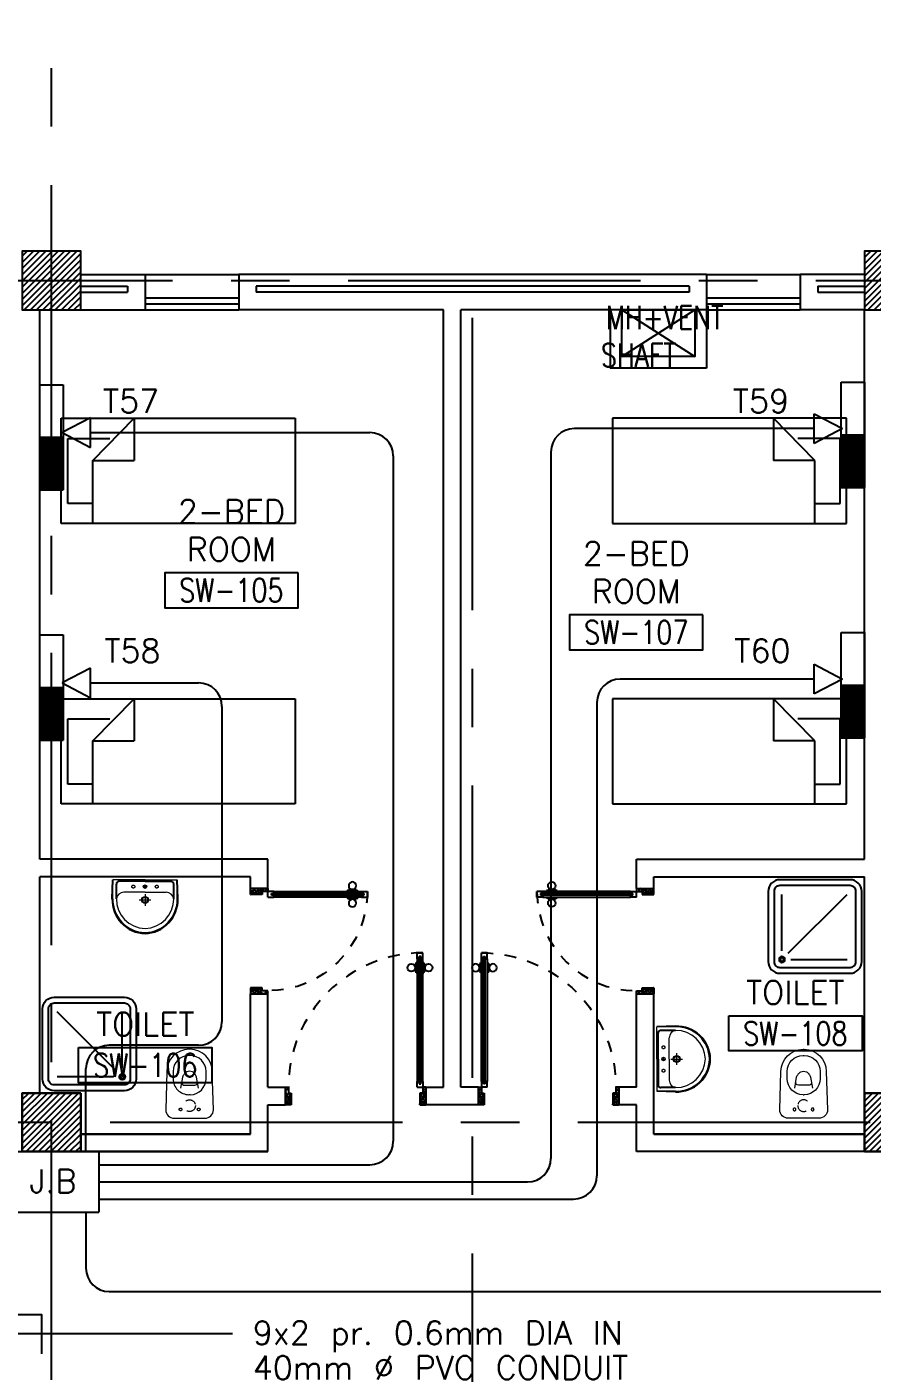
# Model space of a CAD drawing. Extents: x -0.7 to 93.2, y -1.5 to 78.
# Drawn here: x 57.27 to 64.5, y 54.89 to 66.39 of the extents above; entities that cross this region are included whole.
import ezdxf
from ezdxf.enums import TextEntityAlignment as Align

# ---------------------------------------------------------------- set-up
doc = ezdxf.new("R2010")
doc.units = 0
doc.header["$MEASUREMENT"] = 0
doc.header["$PDMODE"] = 34
for name, pattern in [('CENTERX2', [4, 2.5, -0.5, 0.5, -0.5]), ('DASHED', [0.75, 0.5, -0.25]), ('HIDDEN', [0.375, 0.25, -0.125]), ('HIDDEN2', [0.1875, 0.125, -0.0625])]:
    doc.linetypes.add(name, pattern=pattern)
doc.layers.get('0').update_dxf_attribs({"color": 11, "linetype": 'CONTINUOUS'})
doc.layers.get('DEFPOINTS').update_dxf_attribs({"color": 11, "linetype": 'CONTINUOUS'})
for name, color, linetype in [('AX-DIM', 11, 'CONTINUOUS'), ('AXES', 11, 'CENTERX2'), ('COL', 11, 'CONTINUOUS'), ('DOOR', 11, 'CONTINUOUS'), ('E-TEL', 4, 'CONTINUOUS'), ('E-TEXT', 2, 'CONTINUOUS'), ('E-WIRE', 4, 'CONTINUOUS'), ('FIX', 11, 'CONTINUOUS'), ('FUR', 11, 'CONTINUOUS'), ('HAT', 11, 'CONTINUOUS'), ('INSUL', 11, 'CONTINUOUS'), ('RM-BOX', 11, 'CONTINUOUS'), ('RM-NAME', 11, 'CONTINUOUS'), ('RM-NO', 11, 'CONTINUOUS'), ('SHAFT', 11, 'CONTINUOUS'), ('WALL', 11, 'CONTINUOUS'), ('WIN', 11, 'CONTINUOUS')]:
    doc.layers.add(name, color=color, linetype=linetype)
doc.styles.add('ROMANS', font='ROMANS.shx', dxfattribs={"width": 0.6})
doc.styles.get("Standard").update_dxf_attribs({"font": 'TXT.shx'})
doc.dimstyles.new('STANDARD in', dxfattribs={"dimtxt": 0.24, "dimasz": 0.1, "dimexe": 0.07, "dimexo": 0.05, "dimgap": 0.05, "dimtad": 1, "dimdec": 0, "dimlfac": 1000, "dimzin": 0, "dimdsep": 46, "dimtxsty": 'ROMANS', "dimblk": 'ARCHTICK', "dimcen": 0.05, "dimdle": 0.05, "dimclrd": 7, "dimclre": 7, "dimclrt": 2, "dimadec": 0, "dimazin": 0, "dimtfac": 1, "dimtdec": 0, "dimtmove": 2, "dimatfit": 3, "dimldrblk": 'ARCHTICK', "dimfxl": 0, "dimtolj": 1, "dimtzin": 0, "dimarcsym": 0})

# ---------------------------------------------------------------- blocks, each defined once
blk = doc.blocks.new('_ARCHTICK')
at = {"color": 0, "linetype": 'ByBlock', "const_width": 0.15}
blk.add_lwpolyline([(-0.5, -0.5), (0.5, 0.5)], dxfattribs=at)
blk = doc.blocks.new('*D106')
at = {"layer": 'AX-DIM', "color": 7, "lineweight": -2, "ltscale": 0.3}
for p, q in [((8.222, 72.042), (8.222, 76.718)), ((82.932, 64.52), (82.932, 76.718)), ((8.172, 76.648), (82.982, 76.648))]:
    blk.add_line(p, q, dxfattribs=at)
at = {"layer": 'DEFPOINTS', "color": 0, "ltscale": 0.3}
for p in [(82.932, 76.648), (8.222, 71.992), (82.932, 64.47)]:
    blk.add_point(p, dxfattribs=at)
at = {"layer": 'AX-DIM', "color": 7, "lineweight": -2, "ltscale": 0.3, "xscale": 0.1, "yscale": 0.1, "zscale": 0.1, "rotation": 180}
blk.add_blockref('_ARCHTICK', (8.222, 76.648), dxfattribs=at)
at = {"layer": 'AX-DIM', "color": 7, "lineweight": -2, "ltscale": 0.3, "xscale": 0.1, "yscale": 0.1, "zscale": 0.1}
blk.add_blockref('_ARCHTICK', (82.932, 76.648), dxfattribs=at)
at = {"layer": 'AX-DIM', "color": 2, "ltscale": 0.3, "insert": (45.577, 76.818), "char_height": 0.24, "attachment_point": 5, "style": 'ROMANS'}
blk.add_mtext('\\A1;74710', dxfattribs=at)
blk = doc.blocks.new('*X49')
at = {"color": 0}
for p, q in [((227929, 169910), (228408, 170390)), ((227929, 169963), (228355, 170390)), ((227929, 170017), (228302, 170390)), ((227929, 170070), (228249, 170390)), ((227929, 170123), (228196, 170390)), ((227929, 170176), (228143, 170390)), ((227929, 170229), (228090, 170390)), ((227929, 170282), (228037, 170390)), ((227929, 170335), (227984, 170390)), ((227961, 169890), (228429, 170357)), ((228014, 169890), (228429, 170304)), ((228067, 169890), (228429, 170251)), ((228120, 169890), (228429, 170198)), ((228173, 169890), (228429, 170145)), ((228226, 169890), (228429, 170092)), ((228279, 169890), (228429, 170039)), ((228332, 169890), (228429, 169986)), ((228385, 169890), (228429, 169933))]:
    blk.add_line(p, q, dxfattribs=at)
blk = doc.blocks.new('COL50')
at = {"layer": 'COL'}
blk.add_lwpolyline([(-250, 250), (-250, -250), (250, -250), (250, 250)], close=True, dxfattribs=at)
blk = doc.blocks.new('*X48')
at = {"color": 0}
for p, q in [((227929, 177123), (228395, 177590)), ((227929, 177176), (228342, 177590)), ((227929, 177229), (228289, 177590)), ((227929, 177282), (228236, 177590)), ((227929, 177335), (228183, 177590)), ((227929, 177388), (228130, 177590)), ((227929, 177441), (228077, 177590)), ((227929, 177494), (228024, 177590)), ((227929, 177547), (227971, 177590)), ((227948, 177090), (228429, 177570)), ((228001, 177090), (228429, 177517)), ((228054, 177090), (228429, 177464)), ((228107, 177090), (228429, 177411)), ((228161, 177090), (228429, 177358)), ((228214, 177090), (228429, 177305)), ((228267, 177090), (228429, 177252)), ((228320, 177090), (228429, 177199)), ((228373, 177090), (228429, 177146))]:
    blk.add_line(p, q, dxfattribs=at)
blk = doc.blocks.new('*X50')
at = {"color": 0}
for p, q in [((235129, 169898), (235620, 170390)), ((235129, 169951), (235567, 170390)), ((235129, 170004), (235514, 170390)), ((235129, 170057), (235461, 170390)), ((235129, 170110), (235408, 170390)), ((235129, 170163), (235355, 170390)), ((235129, 170216), (235302, 170390)), ((235129, 170269), (235249, 170390)), ((235129, 170322), (235196, 170390)), ((235129, 170375), (235143, 170390)), ((235173, 169890), (235629, 170345)), ((235226, 169890), (235629, 170292)), ((235279, 169890), (235629, 170239)), ((235332, 169890), (235629, 170186)), ((235385, 169890), (235629, 170133)), ((235439, 169890), (235629, 170080)), ((235492, 169890), (235629, 170027)), ((235545, 169890), (235629, 169974)), ((235598, 169890), (235629, 169921))]:
    blk.add_line(p, q, dxfattribs=at)
blk = doc.blocks.new('*X47')
at = {"color": 0}
for p, q in [((235129, 177110), (235608, 177590)), ((235129, 177163), (235555, 177590)), ((235129, 177217), (235502, 177590)), ((235129, 177270), (235449, 177590)), ((235129, 177323), (235396, 177590)), ((235129, 177376), (235343, 177590)), ((235129, 177429), (235290, 177590)), ((235129, 177482), (235237, 177590)), ((235129, 177535), (235184, 177590)), ((235161, 177090), (235629, 177557)), ((235214, 177090), (235629, 177504)), ((235267, 177090), (235629, 177451)), ((235320, 177090), (235629, 177398)), ((235373, 177090), (235629, 177345)), ((235426, 177090), (235629, 177292)), ((235479, 177090), (235629, 177239)), ((235532, 177090), (235629, 177186)), ((235585, 177090), (235629, 177133))]:
    blk.add_line(p, q, dxfattribs=at)
blk = doc.blocks.new('DOOR100')
at = {"layer": 'DOOR', "color": 0, "linetype": 'ByBlock'}
for p, q in [((-25, 1300), (-75, 1300)), ((-75, 1300), (-25, 1300)), ((-75, 1250), (-75, 1300)), ((-42, 1270), (-58, 1270)), ((-58, 1250), (-58, 1270)), ((-42, 1250), (-42, 1270)), ((-25, 1250), (-25, 1300)), ((-82, 1205), (-91, 1205)), ((-91, 1205), (-91, 1140)), ((-75, 1218), (-82, 1218)), ((-82, 1128), (-82, 1218)), ((-82, 1205), (-82, 1140)), ((-58, 1250), (-75, 1250)), ((-25, 1250), (-42, 1250)), ((-25, 1218), (-18, 1218)), ((-18, 1128), (-18, 1218)), ((-18, 1205), (-9, 1205)), ((-18, 1205), (-18, 1140)), ((-9, 1205), (-9, 1140)), ((-82, 1140), (-91, 1140)), ((-75, 1128), (-82, 1128)), ((-25, 1128), (-18, 1128)), ((-18, 1140), (-9, 1140)), ((-1200, 0), (-1200, 150)), ((-1200, 150), (-1175, 150)), ((-1200, 150), (-1200, 0)), ((-1175, 150), (-1175, 100)), ((-75, 200), (-58, 200)), ((-75, 150), (-75, 200)), ((-75, 150), (-25, 150)), ((-58, 200), (-58, 180)), ((-58, 180), (-42, 180)), ((-42, 200), (-25, 200)), ((-42, 180), (-42, 200)), ((-25, 200), (-25, 150)), ((0, 150), (-25, 150)), ((-25, 150), (-25, 100)), ((0, 150), (0, 0)), ((-1150, 0), (-1200, 0)), ((-1175, 100), (-1150, 100)), ((-1150, 100), (-1150, 0)), ((-50, 100), (-50, 0)), ((-25, 100), (-50, 100)), ((-50, 0), (0, 0))]:
    blk.add_line(p, q, dxfattribs=at)
at = {"layer": 'DOOR', "linetype": 'ByBlock'}
for p, q in [((-75, 1250), (-75, 200)), ((-58, 200), (-58, 1250)), ((-42, 200), (-42, 1250)), ((-25, 200), (-25, 1250)), ((0, 0), (0, 150))]:
    blk.add_line(p, q, dxfattribs=at)
at = {"layer": 'DOOR', "color": 9, "linetype": 'ByBlock'}
for p, q in [((-1150, 0), (-1200, 114)), ((-1150, 0), (-1200, 40)), ((-1150, 0), (-1163, 100)), ((-50, 0), (0, 114)), ((-50, 0), (-37, 100)), ((-50, 0), (0, 40))]:
    blk.add_line(p, q, dxfattribs=at)
at = {"layer": 'DOOR', "color": 0, "linetype": 'ByBlock'}
for centre in [(-124, 1173), (24, 1173)]:
    blk.add_circle(centre, 32.4, dxfattribs=at)
at = {"layer": 'DOOR', "linetype": 'HIDDEN', "ltscale": 0.5}
blk.add_arc((-25, 150), 1150, 90, 180.0001, dxfattribs=at)
at = {"layer": 'DOOR', "color": 9, "linetype": 'ByBlock'}
for centre, radius, start, end in [((-1150, 0), 154, 103.7142, 108.8947), ((-1150, 0), 134, 100.72, 111.8402), ((-50, 0), 134, 68.1598, 79.28), ((-50, 0), 154, 71.1053, 76.2858), ((-1150, 0), 94.4, 90, 121.9818), ((-1150, 0), 74.4, 90, 132.2236), ((-1150, 0), 54.4, 90, 156.7926), ((-1150, 0), 34.4, 90, 180), ((-1150, 0), 14.4, 90, 180), ((-50, 0), 94.4, 58.0182, 90), ((-50, 0), 74.4, 47.7764, 90), ((-50, 0), 54.4, 23.2074, 90), ((-50, 0), 34.4, 0, 90), ((-50, 0), 14.4, 0, 90), ((-50, 0), 114, 64.0838, 77.3774)]:
    blk.add_arc(centre, radius, start, end, dxfattribs=at)
blk = doc.blocks.new('RM1')
at = {"layer": 'RM-BOX'}
blk.add_lwpolyline([(570, -200), (-570, -200), (-570, -500), (570, -500)], close=True, dxfattribs=at)
at = {"layer": 'RM-NAME', "style": 'ROMANS'}
for tag, p in [('ROOMNAME1', (0, 324)), ('ROOMNAME2', (0, 0))]:
    blk.add_attdef(tag, text='', height=200, dxfattribs=at).set_placement(p, align=Align.MIDDLE)
at = {"layer": 'RM-NO', "style": 'ROMANS', "width": 0.8}
blk.add_attdef('ROOMNO', text='', height=200, dxfattribs=at).set_placement((0, -350), align=Align.MIDDLE)
blk = doc.blocks.new('DOOR90')
at = {"layer": 'DOOR', "color": 0, "linetype": 'ByBlock'}
for p, q in [((-150, 0), (-150, -25)), ((-150, 0), (0, 0)), ((0, -50), (0, 0)), ((-1000, -25), (-1000, -75)), ((-1000, -75), (-1000, -25)), ((-950, -25), (-1000, -25)), ((-950, -75), (-1000, -75)), ((-970, -42), (-970, -58)), ((-950, -42), (-970, -42)), ((-950, -58), (-970, -58)), ((-950, -25), (-950, -42)), ((-950, -58), (-950, -75)), ((-918, -25), (-918, -18)), ((-828, -18), (-918, -18)), ((-918, -75), (-918, -82)), ((-828, -82), (-918, -82)), ((-905, -18), (-905, -9)), ((-905, -9), (-840, -9)), ((-905, -18), (-840, -18)), ((-905, -82), (-905, -91)), ((-905, -82), (-840, -82)), ((-905, -91), (-840, -91)), ((-840, -18), (-840, -9)), ((-840, -82), (-840, -91)), ((-828, -25), (-828, -18)), ((-828, -75), (-828, -82)), ((-200, -42), (-200, -25)), ((-200, -25), (-150, -25)), ((-180, -42), (-200, -42)), ((-200, -75), (-200, -58)), ((-200, -58), (-180, -58)), ((-150, -75), (-200, -75)), ((-180, -58), (-180, -42)), ((-150, -75), (-150, -25)), ((-150, -25), (-100, -25)), ((-100, -25), (-100, -50)), ((-100, -50), (0, -50)), ((-150, -900), (-150, -875)), ((-150, -875), (-100, -875)), ((0, -900), (-150, -900)), ((-150, -900), (0, -900)), ((-100, -850), (0, -850)), ((-100, -875), (-100, -850)), ((0, -850), (0, -900))]:
    blk.add_line(p, q, dxfattribs=at)
at = {"layer": 'DOOR', "color": 9, "linetype": 'ByBlock'}
for p, q in [((0, -50), (-114, 0)), ((0, -50), (-40, 0)), ((0, -50), (-100, -37)), ((0, -850), (-114, -900)), ((0, -850), (-100, -863)), ((0, -850), (-40, -900))]:
    blk.add_line(p, q, dxfattribs=at)
at = {"layer": 'DOOR', "linetype": 'ByBlock'}
for p, q in [((-200, -25), (-950, -25)), ((-200, -42), (-950, -42)), ((-200, -58), (-950, -58)), ((-950, -75), (-200, -75))]:
    blk.add_line(p, q, dxfattribs=at)
at = {"layer": 'DOOR', "color": 0, "linetype": 'ByBlock'}
for centre in [(-873, 24), (-873, -124)]:
    blk.add_circle(centre, 32.4, dxfattribs=at)
at = {"layer": 'DOOR', "color": 9, "linetype": 'ByBlock'}
for centre, radius, start, end in [((0, -50), 154, 161.1053, 166.2858), ((0, -50), 134, 158.1598, 169.28), ((0, -50), 94.4, 148.0182, 180), ((0, -50), 74.4, 137.7764, 180), ((0, -50), 114, 154.0838, 167.3774), ((0, -50), 54.4, 113.2074, 180), ((0, -50), 34.4, 90, 180), ((0, -50), 14.4, 90, 180), ((0, -850), 154, 193.7142, 198.8947), ((0, -850), 134, 190.72, 201.8402), ((0, -850), 94.4, 180, 211.9818), ((0, -850), 74.4, 180, 222.2236), ((0, -850), 54.4, 180, 246.7926), ((0, -850), 34.4, 180, 270), ((0, -850), 14.4, 180, 270)]:
    blk.add_arc(centre, radius, start, end, dxfattribs=at)
at = {"layer": 'DOOR', "linetype": 'HIDDEN', "ltscale": 0.5}
blk.add_arc((-150, -25), 850, 180, 270, dxfattribs=at)
blk = doc.blocks.new('LAV1')
at = {"layer": 'FIX', "linetype": 'DASHED', "lineweight": 20, "ltscale": 0.05}
for p, q in [((0, 170), (0, 270)), ((0, 170), (0, 270)), ((50, 220), (-50, 220))]:
    blk.add_line(p, q, dxfattribs=at)
at = {"layer": 'FIX', "linetype": 'ByBlock', "ltscale": 0.3}
for p, q in [((-280, 210), (-275, 50)), ((-245, 210), (-245, 85)), ((245, 210), (245, 85)), ((280, 210), (275, 50)), ((0, 60), (-220, 60)), ((0, 60), (220, 60))]:
    blk.add_line(p, q, dxfattribs=at)
at = {"layer": 'FIX', "linetype": 'Continuous', "lineweight": 20}
for p, q in [((-275, 210), (-275, 50)), ((0, 155), (-181, 155)), ((0, 155), (181, 155)), ((275, 210), (275, 50)), ((0, 50), (-275, 50)), ((0, 50), (-252, 50)), ((0, 50), (252, 50)), ((0, 50), (275, 50))]:
    blk.add_line(p, q, dxfattribs=at)
at = {"layer": 'FIX', "lineweight": 20}
for p, q in [((0, 92), (0, 123)), ((16, 107), (-15, 107))]:
    blk.add_line(p, q, dxfattribs=at)
for centre, radius in [((0, 220), 29.5), ((0, 220), 22.5), ((0, 107), 15.5)]:
    blk.add_circle(centre, radius, dxfattribs=at)
at = {"layer": 'FIX', "linetype": 'HIDDEN', "lineweight": 20, "ltscale": 0.05}
for centre in [(-100, 107), (100, 107)]:
    blk.add_circle(centre, 12.4, dxfattribs=at)
at = {"layer": 'FIX', "linetype": 'ByBlock', "ltscale": 0.3}
for centre, radius, start, end in [((7, 220), 287, 91.3776, 182.0064), ((-7, 220), 287, 357.9936, 88.6224), ((-220, 85), 24.9, 179.7021, 269.9486), ((220, 85), 24.9, 270.0514, 0.2979)]:
    blk.add_arc(centre, radius, start, end, dxfattribs=at)
at = {"layer": 'FIX', "linetype": 'Continuous', "lineweight": 20}
for centre, radius, start, end in [((8, 217), 283, 91.6988, 181.351), ((8, 212), 253, 91.7328, 180.4884), ((-8, 217), 283, 358.649, 88.3012), ((-8, 212), 253, 359.5116, 88.2672), ((-179, 222), 66.9, 190.2006, 268.0786), ((179, 222), 66.9, 271.9214, 349.7994)]:
    blk.add_arc(centre, radius, start, end, dxfattribs=at)
blk = doc.blocks.new('SHR1')
at = {"layer": 'FIX'}
for p, q in [((-196, 196), (-700, 700)), ((-143, 218), (-143, 700)), ((-218, 143), (-700, 143))]:
    blk.add_line(p, q, dxfattribs=at)
for points in [[(-825, 125), (-825, 725, -0.414214), (-725, 825), (-125, 825, -0.414214), (-25, 725), (-25, 125, -0.414214), (-125, 25), (-725, 25, -0.414214)], [(-775, 125), (-775, 725, -0.414214), (-725, 775), (-125, 775, -0.414214), (-75, 725), (-75, 125, -0.414214), (-125, 75), (-725, 75, -0.414214)]]:
    blk.add_lwpolyline(points, format="xyb", close=True, dxfattribs=at)
for radius in [25, 15]:
    blk.add_circle((-143, 143), radius, dxfattribs=at)
blk = doc.blocks.new('WC1')
at = {"layer": 'FIX', "lineweight": 20}
for p, q in [((-210, 204), (-538, 194)), ((-475, 141), (-538, 141)), ((-727, 5), (-727, -5)), ((-674, 5), (-674, -5)), ((-534, 24), (-540, 0)), ((-540, 0), (-534, -24)), ((-395, 76), (-490, 60)), ((-339, 5), (-339, -5)), ((-490, -60), (-395, -76)), ((-538, -141), (-475, -141)), ((-538, -194), (-210, -204))]:
    blk.add_line(p, q, dxfattribs=at)
at = {"layer": 'FIX', "linetype": 'Continuous', "lineweight": 20}
blk.add_line((-420, -47), (-420, 45), dxfattribs=at)
at = {"layer": 'FIX', "lineweight": 20}
blk.add_lwpolyline([(-213, -204), (-210, -204, 0.414214), (-137, -131), (-137, 0), (-137, 131, 0.414214), (-210, 204)], format="xyb", dxfattribs=at)
at = {"layer": 'FIX', "linetype": 'HIDDEN2', "lineweight": 20, "ltscale": 0.3}
blk.add_circle((-245, 0), 49.8, dxfattribs=at)
at = {"layer": 'FIX', "linetype": 'HIDDEN', "lineweight": 20, "ltscale": 0.05}
for centre in [(-213, 78), (-213, -77)]:
    blk.add_circle(centre, 11.6, dxfattribs=at)
at = {"layer": 'FIX', "lineweight": 20}
for centre, radius, start, end in [((-538, 5), 189, 90, 180), ((-538, 5), 136, 90, 180), ((-475, 5), 136, 360, 90), ((-473, -7), 68.2, 128.9242, 152.8468), ((-464, -18), 82, 108.496, 128.9242), ((-538, -5), 189, 180, 270), ((-538, -5), 136, 180, 270), ((-473, 7), 68.2, 207.1532, 231.0758), ((-464, 18), 82, 231.0758, 251.504), ((-475, -5), 136, 270, 0)]:
    blk.add_arc(centre, radius, start, end, dxfattribs=at)
at = {"layer": 'FIX', "linetype": 'Continuous', "lineweight": 20}
for centre, start, end in [((-443, 46), 357.6662, 91.6121), ((-442, -46), 268.3879, 2.3338)]:
    blk.add_arc(centre, 22.3, start, end, dxfattribs=at)

msp = doc.modelspace()

# ---------------------------------------------------------------- linework, layer by layer
at = {"layer": 'AXES'}
for p, q in [((57.4824, -1.4643), (57.4824, 77.3484)), ((20.0174, 64.22), (92.4824, 64.22)), ((61.0824, 5.4), (61.0824, 64.22)), ((92.4824, 57.02), (40.3924, 57.02))]:
    msp.add_line(p, q, dxfattribs=at)
at = {"layer": 'COL'}
for points in [[(57.7324, 63.97), (57.7324, 64.47), (57.2324, 64.47), (57.2324, 63.97)], [(64.9324, 63.97), (64.9324, 64.47), (64.4324, 64.47), (64.4324, 63.97)]]:
    msp.add_lwpolyline(points, close=True, dxfattribs=at)
at = {"layer": 'E-TEL'}
for p, q in [((64.233, 63.3489), (64.4324, 63.3489)), ((64.233, 62.4489), (64.233, 63.3489)), ((64.4324, 63.3489), (64.4324, 62.4489)), ((57.3817, 63.3284), (57.581, 63.3284)), ((57.3817, 62.4284), (57.3817, 63.3284)), ((57.581, 63.3284), (57.581, 62.4284)), ((57.8151, 63.0452), (57.5729, 62.9189)), ((57.8151, 62.7927), (57.8151, 63.0452)), ((64.0012, 62.8265), (64.0012, 63.079)), ((64.0012, 63.079), (64.2434, 62.9528)), ((57.5729, 62.9189), (57.8151, 62.7927)), ((64.2434, 62.9528), (64.0012, 62.8265)), ((57.3824, 61.1884), (57.5817, 61.1884)), ((57.3824, 60.2884), (57.3824, 61.1884)), ((57.5817, 61.1884), (57.5817, 60.2884)), ((64.2337, 61.2089), (64.433, 61.2089)), ((64.2337, 60.3089), (64.2337, 61.2089)), ((64.433, 61.2089), (64.433, 60.3089)), ((64.0019, 60.6854), (64.0019, 60.9379)), ((64.0019, 60.9379), (64.2441, 60.8116)), ((57.8144, 60.9041), (57.5722, 60.7778)), ((57.8144, 60.6515), (57.8144, 60.9041)), ((64.2441, 60.8116), (64.0019, 60.6854)), ((57.5722, 60.7778), (57.8144, 60.6515))]:
    msp.add_line(p, q, dxfattribs=at)
at = {"layer": 'E-TEL', "color": 4}
for p, q in [((64.233, 62.9001), (64.4324, 62.9001)), ((57.3817, 62.8795), (57.581, 62.8795)), ((57.3817, 62.4284), (57.581, 62.4284)), ((64.233, 62.4489), (64.4324, 62.4489)), ((57.3824, 60.7395), (57.5817, 60.7395)), ((64.2337, 60.7601), (64.433, 60.7601)), ((57.3824, 60.2884), (57.5817, 60.2884)), ((64.2337, 60.3089), (64.433, 60.3089)), ((57.121, 56.77), (57.8872, 56.77)), ((57.8872, 56.77), (57.8872, 56.2521)), ((57.121, 56.2521), (57.8872, 56.2521))]:
    msp.add_line(p, q, dxfattribs=at)
at = {"layer": 'E-TEL', "color": 8}
for p, q in [((64.233, 62.5883), (64.3784, 62.9001)), ((64.233, 62.5587), (64.3922, 62.9001)), ((64.233, 62.5291), (64.406, 62.9001)), ((64.233, 62.4995), (64.4198, 62.9001)), ((64.233, 62.6178), (64.3646, 62.9001)), ((64.233, 62.6474), (64.3508, 62.9001)), ((64.233, 62.884), (64.2405, 62.9001)), ((64.233, 62.8545), (64.2543, 62.9001)), ((64.233, 62.8249), (64.268, 62.9001)), ((64.233, 62.7953), (64.2818, 62.9001)), ((64.233, 62.7657), (64.2956, 62.9001)), ((64.233, 62.7362), (64.3094, 62.9001)), ((64.233, 62.7066), (64.3232, 62.9001)), ((64.233, 62.677), (64.337, 62.9001)), ((64.233, 62.47), (64.4324, 62.8975)), ((57.3817, 62.5677), (57.5271, 62.8795)), ((57.3817, 62.5382), (57.5408, 62.8795)), ((57.3817, 62.5086), (57.5546, 62.8795)), ((57.3817, 62.479), (57.5684, 62.8795)), ((57.3817, 62.5973), (57.5133, 62.8795)), ((57.3817, 62.6269), (57.4995, 62.8795)), ((57.3817, 62.8635), (57.3891, 62.8795)), ((57.3817, 62.8339), (57.4029, 62.8795)), ((57.3817, 62.8044), (57.4167, 62.8795)), ((57.3817, 62.7748), (57.4305, 62.8795)), ((57.3817, 62.7452), (57.4443, 62.8795)), ((57.3817, 62.7156), (57.4581, 62.8795)), ((57.3817, 62.6861), (57.4719, 62.8795)), ((57.3817, 62.6565), (57.4857, 62.8795)), ((57.3817, 62.4494), (57.581, 62.877)), ((57.3857, 62.4284), (57.581, 62.8474)), ((57.3994, 62.4284), (57.581, 62.8178)), ((57.4132, 62.4284), (57.581, 62.7882)), ((64.237, 62.4489), (64.4324, 62.8679)), ((64.2508, 62.4489), (64.4324, 62.8383)), ((64.2646, 62.4489), (64.4324, 62.8087)), ((64.2784, 62.4489), (64.4324, 62.7792)), ((57.427, 62.4284), (57.581, 62.7586)), ((57.4408, 62.4284), (57.581, 62.7291)), ((57.4546, 62.4284), (57.581, 62.6995)), ((57.4684, 62.4284), (57.581, 62.6699)), ((64.2922, 62.4489), (64.4324, 62.7496)), ((64.3059, 62.4489), (64.4324, 62.72)), ((64.3197, 62.4489), (64.4324, 62.6904)), ((64.3335, 62.4489), (64.4324, 62.6609)), ((57.4822, 62.4284), (57.581, 62.6403)), ((57.496, 62.4284), (57.581, 62.6108)), ((57.5098, 62.4284), (57.581, 62.5812)), ((57.5236, 62.4284), (57.581, 62.5516)), ((64.3473, 62.4489), (64.4324, 62.6313)), ((64.3611, 62.4489), (64.4324, 62.6017)), ((64.3749, 62.4489), (64.4324, 62.5721)), ((64.3887, 62.4489), (64.4324, 62.5425)), ((57.5374, 62.4284), (57.581, 62.522)), ((57.5512, 62.4284), (57.581, 62.4924)), ((57.565, 62.4284), (57.581, 62.4629)), ((57.5788, 62.4284), (57.581, 62.4333)), ((64.4025, 62.4489), (64.4324, 62.513)), ((64.4163, 62.4489), (64.4324, 62.4834)), ((64.4301, 62.449), (64.4324, 62.4538)), ((57.3824, 60.4277), (57.5277, 60.7395)), ((57.3824, 60.3982), (57.5415, 60.7395)), ((57.3824, 60.3686), (57.5553, 60.7395)), ((57.3824, 60.339), (57.5691, 60.7395)), ((57.3824, 60.4573), (57.5139, 60.7395)), ((57.3824, 60.4869), (57.5002, 60.7395)), ((57.3824, 60.7235), (57.3898, 60.7395)), ((57.3824, 60.6939), (57.4036, 60.7395)), ((57.3824, 60.6644), (57.4174, 60.7395)), ((57.3824, 60.6348), (57.4312, 60.7395)), ((57.3824, 60.6052), (57.445, 60.7395)), ((57.3824, 60.5756), (57.4588, 60.7395)), ((57.3824, 60.5461), (57.4726, 60.7395)), ((57.3824, 60.5165), (57.4864, 60.7395)), ((57.3824, 60.3094), (57.5817, 60.737)), ((57.3863, 60.2884), (57.5817, 60.7074)), ((64.2337, 60.4483), (64.3791, 60.7601)), ((64.2337, 60.4187), (64.3929, 60.7601)), ((64.2337, 60.3891), (64.4067, 60.7601)), ((64.2337, 60.3595), (64.4204, 60.7601)), ((64.2337, 60.4778), (64.3653, 60.7601)), ((64.2337, 60.5074), (64.3515, 60.7601)), ((64.2337, 60.744), (64.2411, 60.7601)), ((64.2337, 60.7145), (64.2549, 60.7601)), ((64.2337, 60.6849), (64.2687, 60.7601)), ((64.2337, 60.6553), (64.2825, 60.7601)), ((64.2337, 60.6257), (64.2963, 60.7601)), ((64.2337, 60.5962), (64.3101, 60.7601)), ((64.2337, 60.5666), (64.3239, 60.7601)), ((64.2337, 60.537), (64.3377, 60.7601)), ((64.2337, 60.33), (64.433, 60.7575)), ((64.2377, 60.3089), (64.433, 60.7279)), ((64.2515, 60.3089), (64.433, 60.6983)), ((57.4001, 60.2884), (57.5817, 60.6778)), ((57.4139, 60.2884), (57.5817, 60.6482)), ((57.4277, 60.2884), (57.5817, 60.6186)), ((57.4415, 60.2884), (57.5817, 60.5891)), ((64.2652, 60.3089), (64.433, 60.6687)), ((64.279, 60.3089), (64.433, 60.6392)), ((64.2928, 60.3089), (64.433, 60.6096)), ((57.4553, 60.2884), (57.5817, 60.5595)), ((57.4691, 60.2884), (57.5817, 60.5299)), ((57.4829, 60.2884), (57.5817, 60.5003)), ((57.4967, 60.2884), (57.5817, 60.4708)), ((64.3066, 60.3089), (64.433, 60.58)), ((64.3204, 60.3089), (64.433, 60.5504)), ((64.3342, 60.3089), (64.433, 60.5209)), ((64.348, 60.3089), (64.433, 60.4913)), ((57.5105, 60.2884), (57.5817, 60.4412)), ((57.5243, 60.2884), (57.5817, 60.4116)), ((57.5381, 60.2884), (57.5817, 60.382)), ((57.5518, 60.2884), (57.5817, 60.3524)), ((64.3618, 60.3089), (64.433, 60.4617)), ((64.3756, 60.3089), (64.433, 60.4321)), ((64.3894, 60.3089), (64.433, 60.4025)), ((64.4032, 60.3089), (64.433, 60.373)), ((57.5656, 60.2884), (57.5817, 60.3229)), ((57.5794, 60.2884), (57.5817, 60.2933)), ((64.417, 60.3089), (64.433, 60.3434)), ((64.4308, 60.309), (64.433, 60.3138))]:
    msp.add_line(p, q, dxfattribs=at)
at = {"layer": 'E-TEXT', "color": 11}
msp.add_lwpolyline([(59.0303, 55.2124), (57.0833, 55.2124), (57.0833, 55.3765), (57.3963, 55.3765), (57.3963, 55.041)], dxfattribs=at)
at = {"layer": 'E-WIRE', "linetype": 'ByBlock'}
for p, q in [((57.8151, 62.9189), (60.2042, 62.9189)), ((64.0012, 62.9528), (61.9524, 62.9528)), ((60.4042, 62.7189), (60.4042, 56.8583)), ((61.7524, 62.7528), (61.7524, 56.7111)), ((64.0019, 60.8116), (62.3446, 60.8116)), ((57.8144, 60.7778), (58.7398, 60.7778)), ((62.1446, 60.6116), (62.1446, 56.5638)), ((58.9398, 60.5778), (58.9398, 57.8794)), ((58.7398, 57.6794), (57.9765, 57.6794)), ((57.7765, 56.77), (57.7765, 57.4794)), ((57.7765, 56.2521), (57.7765, 55.773)), ((57.9765, 55.573), (65.1866, 55.573))]:
    msp.add_line(p, q, dxfattribs=at)
at = {"layer": 'E-WIRE'}
for p, q in [((57.8872, 56.6583), (60.2042, 56.6583)), ((57.8872, 56.5111), (61.5524, 56.5111)), ((57.8872, 56.3638), (61.9446, 56.3638))]:
    msp.add_line(p, q, dxfattribs=at)
at = {"layer": 'E-WIRE', "linetype": 'ByBlock'}
for centre, start, end in [((60.2042, 62.7189), 0, 90), ((61.9524, 62.7528), 90, 180), ((62.3446, 60.6116), 90, 180), ((58.7398, 60.5778), 0, 90), ((58.7398, 57.8794), 270, 0), ((57.9765, 57.4794), 90, 180), ((60.2042, 56.8583), 270, 0), ((61.5524, 56.7111), 270, 0), ((61.9446, 56.5638), 270, 0), ((57.9765, 55.773), 180, 270)]:
    msp.add_arc(centre, 0.2, start, end, dxfattribs=at)
at = {"layer": 'FUR'}
for p, q in [((57.5653, 63.042), (59.5653, 63.042)), ((57.5653, 62.142), (57.5653, 63.042)), ((57.8369, 62.6808), (58.1903, 63.042)), ((58.1903, 63.042), (58.1903, 62.6808)), ((59.5653, 63.042), (59.5653, 62.142)), ((64.2788, 63.042), (62.2788, 63.042)), ((62.2788, 63.042), (62.2788, 62.142)), ((63.6538, 63.042), (63.6538, 62.6808)), ((64.0072, 62.6808), (63.6538, 63.042)), ((64.2788, 62.142), (64.2788, 63.042)), ((57.6207, 62.8698), (57.9804, 62.8698)), ((57.6207, 62.3119), (57.6207, 62.8698)), ((64.2234, 62.8698), (63.8637, 62.8698)), ((64.2234, 62.3119), (64.2234, 62.8698)), ((57.8369, 62.6808), (58.1903, 62.6808)), ((57.8369, 62.142), (57.8369, 62.6808)), ((64.0072, 62.6808), (63.6538, 62.6808)), ((64.0072, 62.142), (64.0072, 62.6808)), ((57.8369, 62.3119), (57.6207, 62.3119)), ((64.0072, 62.3119), (64.2234, 62.3119)), ((59.5653, 62.142), (57.5653, 62.142)), ((62.2788, 62.142), (64.2788, 62.142)), ((57.5653, 60.6431), (59.5653, 60.6431)), ((57.5653, 59.7431), (57.5653, 60.6431)), ((57.8369, 60.282), (58.1903, 60.6431)), ((58.1903, 60.6431), (58.1903, 60.282)), ((59.5653, 60.6431), (59.5653, 59.7431)), ((64.2788, 60.6431), (62.2788, 60.6431)), ((62.2788, 60.6431), (62.2788, 59.7431)), ((63.6538, 60.6431), (63.6538, 60.282)), ((64.0072, 60.282), (63.6538, 60.6431)), ((64.2788, 59.7431), (64.2788, 60.6431)), ((57.6207, 60.471), (57.9804, 60.471)), ((57.6207, 59.913), (57.6207, 60.471)), ((64.2234, 60.471), (63.8637, 60.471)), ((64.2234, 59.913), (64.2234, 60.471)), ((57.8369, 60.282), (58.1903, 60.282)), ((57.8369, 59.7431), (57.8369, 60.282)), ((64.0072, 60.282), (63.6538, 60.282)), ((64.0072, 59.7431), (64.0072, 60.282)), ((57.8369, 59.913), (57.6207, 59.913)), ((64.0072, 59.913), (64.2234, 59.913)), ((59.5653, 59.7431), (57.5653, 59.7431)), ((62.2788, 59.7431), (64.2788, 59.7431))]:
    msp.add_line(p, q, dxfattribs=at)
at = {"layer": 'INSUL'}
for p, q in [((57.7324, 64.17), (58.1324, 64.17)), ((58.1324, 64.17), (58.1324, 64.12)), ((62.9324, 64.17), (59.2324, 64.17)), ((59.2324, 64.17), (59.2324, 64.12)), ((62.9324, 64.17), (62.9324, 64.12)), ((64.0324, 64.17), (64.4324, 64.17)), ((64.0324, 64.17), (64.0324, 64.12)), ((57.7324, 64.12), (58.1324, 64.12)), ((62.9324, 64.12), (59.2324, 64.12)), ((64.0324, 64.12), (64.4324, 64.12))]:
    msp.add_line(p, q, dxfattribs=at)
at = {"layer": 'RM-NAME'}
for p, q in [((59.4824, 57.17), (59.4824, 57.32)), ((60.6824, 57.17), (60.6824, 57.32)), ((61.1324, 57.17), (61.1324, 57.32)), ((62.3324, 57.17), (62.3324, 57.32))]:
    msp.add_line(p, q, dxfattribs=at)
at = {"layer": 'SHAFT', "color": 6, "linetype": 'ByBlock', "ltscale": 0.3}
msp.add_line((57.0927, 64.22), (57.8656, 64.22), dxfattribs=at)
at = {"layer": 'SHAFT', "color": 251, "linetype": 'ByBlock'}
for p, q in [((62.3574, 63.97), (62.9824, 63.57)), ((62.3574, 63.57), (62.9824, 63.97))]:
    msp.add_line(p, q, dxfattribs=at)
at = {"layer": 'WALL'}
for p, q in [((57.7324, 64.27), (58.2824, 64.27)), ((58.2824, 64.27), (58.2824, 63.97)), ((63.0824, 64.27), (59.0824, 64.27)), ((59.0824, 64.27), (59.0824, 63.97)), ((63.0824, 64.27), (63.0824, 63.97)), ((63.8824, 64.27), (63.8824, 63.97)), ((64.4324, 64.27), (63.8824, 64.27)), ((57.3824, 59.27), (57.3824, 63.97)), ((57.7324, 63.97), (58.2824, 63.97)), ((60.8324, 63.97), (59.0824, 63.97)), ((60.8324, 57.32), (60.8324, 63.97)), ((63.0824, 63.97), (60.9824, 63.97)), ((60.9824, 57.32), (60.9824, 63.97)), ((62.2574, 63.97), (62.2574, 63.47)), ((63.0824, 63.97), (63.0824, 63.47)), ((64.4324, 63.97), (63.8824, 63.97)), ((64.4324, 59.27), (64.4324, 63.97)), ((63.0824, 63.47), (62.2574, 63.47)), ((59.3324, 59.27), (57.3824, 59.27)), ((59.3324, 59.02), (59.3324, 59.27)), ((62.4824, 59.27), (64.4324, 59.27)), ((62.4824, 59.02), (62.4824, 59.27)), ((57.3824, 57.27), (57.3824, 59.12)), ((59.1824, 59.12), (57.3824, 59.12)), ((59.1824, 59.02), (59.1824, 59.12)), ((62.6324, 59.12), (64.4324, 59.12)), ((62.6324, 59.02), (62.6324, 59.12)), ((64.4324, 57.27), (64.4324, 59.12)), ((59.3324, 59.02), (59.1824, 59.02)), ((62.4824, 59.02), (62.6324, 59.02)), ((59.1824, 56.92), (59.1824, 58.12)), ((59.3324, 58.12), (59.1824, 58.12)), ((59.3324, 57.32), (59.3324, 58.12)), ((62.4824, 58.12), (62.6324, 58.12)), ((62.4824, 57.32), (62.4824, 58.12)), ((62.6324, 56.92), (62.6324, 58.12)), ((59.3324, 56.77), (59.3324, 57.17)), ((62.4824, 56.77), (62.4824, 57.17))]:
    msp.add_line(p, q, dxfattribs=at)
at = {"layer": 'WALL', "linetype": 'ByBlock'}
for p, q in [((59.3324, 57.32), (59.4824, 57.32)), ((60.6824, 57.32), (60.8324, 57.32)), ((61.1324, 57.32), (60.9824, 57.32)), ((62.4824, 57.32), (62.3324, 57.32)), ((59.3324, 57.17), (59.4824, 57.17)), ((61.1324, 57.17), (60.6824, 57.17)), ((62.4824, 57.17), (62.3324, 57.17)), ((57.7324, 56.92), (59.1824, 56.92)), ((59.1824, 56.92), (57.7324, 56.92)), ((64.4324, 56.92), (62.6324, 56.92)), ((62.6324, 56.92), (64.4324, 56.92)), ((57.7324, 56.77), (59.3324, 56.77)), ((59.3324, 56.77), (57.7324, 56.77)), ((64.4324, 56.77), (62.4824, 56.77))]:
    msp.add_line(p, q, dxfattribs=at)
at = {"layer": 'WALL', "linetype": 'ByBlock', "ltscale": 0.3}
for points in [[(57.7324, 64.47), (57.2324, 64.47), (57.2324, 63.97), (57.7324, 63.97)], [(64.9324, 64.47), (64.4324, 64.47), (64.4324, 63.97), (64.9324, 63.97)], [(57.7324, 57.27), (57.2324, 57.27), (57.2324, 56.77), (57.7324, 56.77)], [(64.9324, 57.27), (64.4324, 57.27), (64.4324, 56.77), (64.9324, 56.77)]]:
    msp.add_lwpolyline(points, close=True, dxfattribs=at)
at = {"layer": 'WALL'}
msp.add_lwpolyline([(62.3574, 63.97), (62.9824, 63.97), (62.9824, 63.57), (62.3574, 63.57)], close=True, dxfattribs=at)
at = {"layer": 'WIN'}
for p, q in [((58.2824, 64.27), (59.0824, 64.27)), ((63.0824, 64.27), (63.8824, 64.27)), ((58.2824, 64.07), (59.0824, 64.07)), ((63.0824, 64.07), (63.8824, 64.07)), ((58.2824, 64.02), (59.0824, 64.02)), ((58.2824, 63.97), (59.0824, 63.97)), ((63.0824, 64.02), (63.8824, 64.02)), ((63.0824, 63.97), (63.8824, 63.97))]:
    msp.add_line(p, q, dxfattribs=at)

# ---------------------------------------------------------------- block references
at = {"layer": 'COL', "xscale": -0.001, "yscale": 0.001, "zscale": 0.001}
for p in [(57.4824, 57.02), (64.6824, 57.02)]:
    msp.add_blockref('COL50', p, dxfattribs=at)
at = {"layer": 'DOOR', "color": 0, "linetype": 'ByBlock', "yscale": 0.001, "zscale": 0.001}
for name, p, xscale in [('DOOR90', (59.1824, 59.02), -0.001), ('DOOR90', (62.6324, 59.02), 0.001), ('DOOR100', (60.6824, 57.17), 0.001), ('DOOR100', (61.1324, 57.17), -0.001)]:
    msp.add_blockref(name, p, dxfattribs=dict(at, xscale=xscale))
at = {"layer": 'FIX', "yscale": 0.001, "zscale": 0.001}
for name, p, xscale, rotation in [('LAV1', (58.2819, 59.143), 0.001, 180), ('LAV1', (62.6074, 57.562), 0.001, 270), ('WC1', (58.6624, 56.918), 0.001, 270), ('WC1', (63.9124, 56.918), -0.001, 90)]:
    msp.add_blockref(name, p, dxfattribs=dict(at, xscale=xscale, rotation=rotation))
for p, xscale in [((63.5842, 58.27), -0.001), ((58.2304, 57.266), 0.001)]:
    msp.add_blockref('SHR1', p, dxfattribs=dict(at, xscale=xscale))
at = {"layer": 'HAT', "xscale": 0.001, "yscale": 0.001, "zscale": 0.001}
for name in ['*X48', '*X47', '*X49', '*X50']:
    msp.add_blockref(name, (-170.6962, -113.1197), dxfattribs=at)
at = {"layer": 'RM-NAME', "xscale": 0.001, "yscale": 0.001, "zscale": 0.001}
for p, values in [((59.0202, 61.9208), {'ROOMNO': 'SW-105', 'ROOMNAME2': 'ROOM', 'ROOMNAME1': '2-BED'}), ((62.4818, 61.5613), {'ROOMNO': 'SW-107', 'ROOMNAME2': 'ROOM', 'ROOMNAME1': '2-BED'})]:
    msp.add_blockref('RM1', p, dxfattribs=at).add_auto_attribs(values)
at = {"layer": 'RM-NAME'}
ref = msp.add_blockref('RM1', (63.8417, 58.131), dxfattribs=dict(at, xscale=-0.001, yscale=0.001, zscale=0.001))
ref.add_attrib('ROOMNO', 'SW-108', dxfattribs={"layer": 'RM-NO', "height": 0.2, "style": 'ROMANS', "width": 0.8}).set_placement((63.8417, 57.781), align=Align.MIDDLE)
ref.add_attrib('ROOMNAME2', 'TOILET', dxfattribs={"height": 0.2, "style": 'ROMANS'}).set_placement((63.8417, 58.131), align=Align.MIDDLE)
ref = msp.add_blockref('RM1', (58.2839, 57.8593), dxfattribs=dict(at, xscale=-0.001, yscale=0.001, zscale=0.001))
ref.add_attrib('ROOMNO', 'SW-106', dxfattribs={"layer": 'RM-NO', "height": 0.2, "style": 'ROMANS', "width": 0.8}).set_placement((58.2839, 57.5093), align=Align.MIDDLE)
ref.add_attrib('ROOMNAME2', 'TOILET', dxfattribs={"height": 0.2, "style": 'ROMANS'}).set_placement((58.2839, 57.8593), align=Align.MIDDLE)

# ---------------------------------------------------------------- texts
at = {"layer": 'E-TEXT', "color": 2, "style": 'ROMANS'}
for s, p in [('T57', (58.1623, 63.1887)), ('T59', (63.5479, 63.1887)), ('T58', (58.1739, 61.0536)), ('T60', (63.5596, 61.0536)), ('J.B', (57.4949, 56.5181))]:
    msp.add_text(s, height=0.2, dxfattribs=at).set_placement(p, align=Align.MIDDLE)
at = {"layer": 'E-TEXT', "color": 4}
for s, p in [('9x2 pr. 0.6mm DIA IN', (59.2033, 55.1207, -2.4)), ('40mm %%C PVC CONDUIT', (59.2033, 54.8226, -2.4))]:
    msp.add_text(s, height=0.2, dxfattribs=at).set_placement(p)
at = {"layer": 'SHAFT', "color": 4, "style": 'ROMANS', "width": 0.8}
for s, p in [('MH+VENT', (62.7251, 63.9025)), ('SHAFT', (62.502, 63.581))]:
    msp.add_text(s, height=0.2, dxfattribs=at).set_placement(p, align=Align.MIDDLE)

# ---------------------------------------------------------------- dimensions: what is measured, and where the dimension line sits
at = {"layer": 'AX-DIM'}
dim = msp.add_linear_dim(base=(82.9324, 76.6484), p1=(8.2224, 71.9923), p2=(82.9324, 64.47), dimstyle='STANDARD in', dxfattribs=at)
dim.commit()
dim.dimension.update_dxf_attribs({"geometry": '*D106', "text_midpoint": (45.5774, 76.8184)})

doc.saveas('drawing.dxf')
